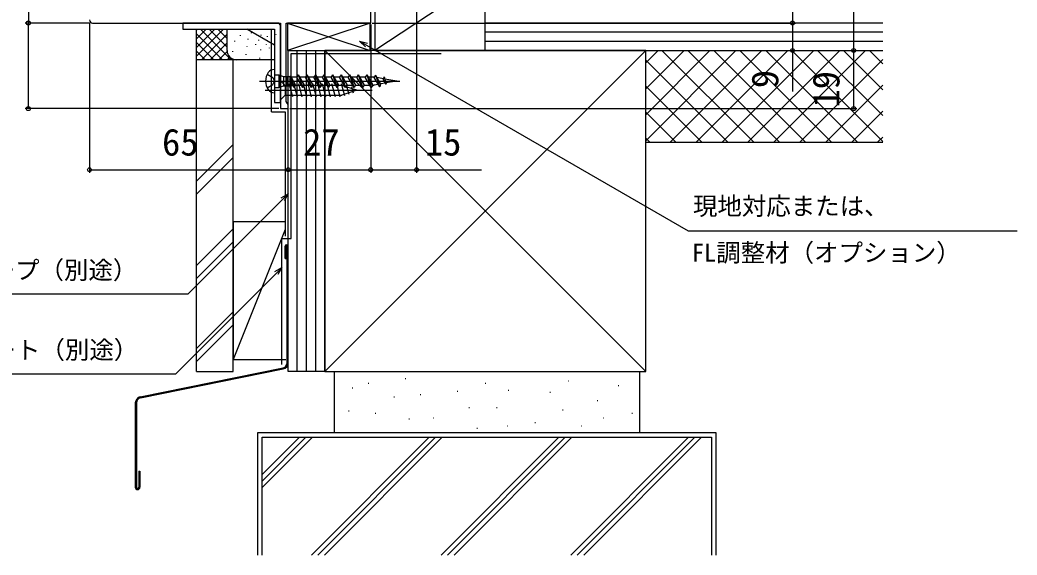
# Model space of a CAD drawing. Units: millimetres, scale not verified. Extents: x -525 to 525, y -785 to 780.
# Drawn here: x -347.7 to -21.5, y -127.7 to 47.3 of the extents above; entities that cross this region are included whole.
import ezdxf
from ezdxf.enums import TextEntityAlignment as Align

# ---------------------------------------------------------------- set-up
doc = ezdxf.new("R2010")
doc.units = ezdxf.units.MM
doc.header["$LTSCALE"] = 4
for name, color, linetype in [('0-2_YKK_11', 7, 'Continuous'), ('0-4_YKK_13', 4, 'Continuous'), ('0-6_YKK_D', 6, 'Continuous'), ('0-8_YSS_K', 3, 'Continuous'), ('0-9_YSS_KE', 3, 'Continuous')]:
    doc.layers.add(name, color=color, linetype=linetype)
doc.styles.add('ＭＳ ゴシック', font='')
doc.styles.get('ＭＳ ゴシック').set_extended_font_data('MS Gothic')

msp = doc.modelspace()

# ---------------------------------------------------------------- linework, layer by layer
at = {"layer": '0-2_YKK_11'}
msp.add_lwpolyline([(-324, 46.3), (-262.5, 46.3), (-262.5, 18.3), (-260, 18.3), (-260, 19.646), (-260.35, 20.123), (-260.7, 20.6), (-260.7, 46.3), (-233, 46.3), (-233, 50.377), (-233.188, 50.768), (-233.188, 51.236), (-233, 51.626), (-233, 54.102)], dxfattribs=at)
msp.add_arc((-324, 47.3), 1, 180.00001, 269.99999, dxfattribs=at)
at = {"layer": '0-4_YKK_13'}
for p, q in [((-260.2, 46.3), (-233.2, 37.3)), ((-233.2, 46.3), (-260.2, 37.3)), ((-264.5, 39.1), (-273.5, 44.3)), ((-262.5, 20.3), (-262.5, 45.3)), ((-264.5, 31.1), (-264.549, 31.1)), ((-264.5, 31.1), (-264.5, 23.5)), ((-264.2, 29.4), (-263, 29.4)), ((-263, 29.4), (-263, 25.2)), ((-263, 29.4), (-261.489, 28.85)), ((-256.7, 29.4), (-257.165, 28.6)), ((-256.7, 29.4), (-254.749, 26)), ((-256.7, 29.4), (-255.214, 25.2)), ((-253.9, 29.4), (-254.365, 28.6)), ((-253.9, 29.4), (-251.949, 26)), ((-253.9, 29.4), (-252.414, 25.2)), ((-251.1, 29.4), (-251.565, 28.6)), ((-251.1, 29.4), (-249.149, 26)), ((-251.1, 29.4), (-249.614, 25.2)), ((-248.3, 29.4), (-248.765, 28.6)), ((-248.3, 29.4), (-246.349, 26)), ((-248.3, 29.4), (-246.814, 25.2)), ((-245.5, 29.4), (-245.965, 28.6)), ((-245.5, 29.4), (-243.549, 26)), ((-245.5, 29.4), (-244.014, 25.2)), ((-242.7, 29.4), (-243.165, 28.6)), ((-242.7, 29.4), (-240.749, 26)), ((-242.7, 29.4), (-241.214, 25.2)), ((-239.9, 29.4), (-240.365, 28.6)), ((-239.9, 29.4), (-237.949, 26)), ((-239.9, 29.4), (-238.414, 25.2)), ((-237.1, 29.4), (-237.565, 28.6)), ((-237.1, 29.4), (-235.149, 26)), ((-237.1, 29.4), (-235.614, 25.2)), ((-234.3, 29.4), (-234.765, 28.6)), ((-234.3, 29.4), (-232.349, 26)), ((-234.3, 29.4), (-232.814, 25.2)), ((-269.36, 27.3), (-223.496, 27.3)), ((-262.5, 27.4), (-262.5, 21.2)), ((-262.5, 27.4), (-260.95, 25.85)), ((-261.489, 28.85), (-260.5, 28.85)), ((-261.489, 28.85), (-261.489, 25.75)), ((-260.5, 28.85), (-260.5, 25.75)), ((-260.5, 28.85), (-259.5, 28.8)), ((-258.524, 22.2), (-259.649, 26.4)), ((-259.5, 28.8), (-259.5, 25.8)), ((-259.156, 28.8), (-259.5, 28.8)), ((-258.014, 25.2), (-259.5, 27.79)), ((-259.288, 28.8), (-258.014, 25.2)), ((-259.156, 28.8), (-257.549, 26)), ((-257.165, 28.6), (-259.041, 28.6)), ((-256.971, 22.2), (-258.096, 26.4)), ((-255.214, 25.2), (-257.165, 28.6)), ((-255.418, 22.2), (-256.543, 26.4)), ((-254.365, 28.6), (-256.241, 28.6)), ((-253.865, 22.2), (-254.99, 26.4)), ((-252.414, 25.2), (-254.365, 28.6)), ((-251.565, 28.6), (-253.441, 28.6)), ((-252.312, 22.2), (-253.437, 26.4)), ((-250.759, 22.2), (-251.884, 26.4)), ((-249.614, 25.2), (-251.565, 28.6)), ((-248.765, 28.6), (-250.641, 28.6)), ((-249.206, 22.2), (-250.331, 26.4)), ((-247.653, 22.2), (-248.779, 26.4)), ((-246.814, 25.2), (-248.765, 28.6)), ((-245.965, 28.6), (-247.841, 28.6)), ((-246.1, 22.2), (-247.226, 26.4)), ((-244.014, 25.2), (-245.965, 28.6)), ((-244.547, 22.2), (-245.673, 26.4)), ((-243.165, 28.6), (-245.041, 28.6)), ((-242.994, 22.2), (-244.12, 26.4)), ((-241.214, 25.2), (-243.165, 28.6)), ((-241.511, 22.459), (-242.567, 26.4)), ((-240.365, 28.6), (-242.241, 28.6)), ((-238.414, 25.2), (-240.365, 28.6)), ((-237.565, 28.6), (-239.441, 28.6)), ((-235.614, 25.2), (-237.565, 28.6)), ((-234.765, 28.6), (-236.641, 28.6)), ((-232.814, 25.2), (-234.765, 28.6)), ((-231.873, 28.6), (-233.841, 28.6)), ((-231.778, 28.583), (-231.873, 28.6)), ((-230.511, 26.24), (-231.873, 26)), ((-231.426, 29.19), (-231.844, 28.47)), ((-230.014, 25.41), (-231.844, 28.47)), ((-231.426, 29.19), (-230.014, 25.41)), ((-231.426, 29.19), (-229.805, 26.365)), ((-228.857, 28.068), (-230.999, 28.446)), ((-229.805, 26.365), (-230.014, 25.41)), ((-228.131, 26.66), (-229.805, 26.365)), ((-228.555, 28.71), (-228.909, 27.956)), ((-227.902, 26.278), (-228.909, 27.956)), ((-228.555, 28.71), (-227.902, 26.278)), ((-224.5, 27.3), (-228.359, 27.98)), ((-224.5, 27.3), (-228.01, 26.681)), ((-227.902, 26.278), (-227.882, 26.704)), ((-267.5, 24.3), (-232.5, 24.3)), ((-264.549, 23.5), (-264.5, 23.5)), ((-264.2, 25.2), (-263, 25.2)), ((-263, 25.2), (-261.489, 25.75)), ((-261.489, 25.75), (-260.5, 25.75)), ((-242.416, 25.85), (-260.95, 25.85)), ((-260.95, 25.85), (-260.95, 22.75)), ((-260.5, 25.75), (-259.5, 25.8)), ((-258.358, 25.8), (-259.5, 25.8)), ((-257.549, 26), (-258.014, 25.2)), ((-257.549, 26), (-255.673, 26)), ((-254.749, 26), (-255.214, 25.2)), ((-254.749, 26), (-252.873, 26)), ((-251.949, 26), (-252.414, 25.2)), ((-251.949, 26), (-250.073, 26)), ((-249.149, 26), (-249.614, 25.2)), ((-249.149, 26), (-247.273, 26)), ((-246.349, 26), (-246.814, 25.2)), ((-246.349, 26), (-244.473, 26)), ((-243.549, 26), (-244.014, 25.2)), ((-243.549, 26), (-241.673, 26)), ((-237.5, 24.3), (-242.416, 25.85)), ((-237.5, 24.3), (-242.416, 22.75)), ((-240.749, 26), (-241.214, 25.2)), ((-240.079, 22.91), (-240.892, 25.946)), ((-240.749, 26), (-238.873, 26)), ((-238.647, 23.362), (-239.196, 25.412)), ((-237.949, 26), (-238.414, 25.2)), ((-237.949, 26), (-236.073, 26)), ((-235.149, 26), (-235.614, 25.2)), ((-235.149, 26), (-233.273, 26)), ((-232.349, 26), (-232.814, 25.2)), ((-232.349, 26), (-231.873, 26)), ((-262.5, 21.2), (-260.95, 22.75)), ((-260.95, 22.75), (-242.416, 22.75))]:
    msp.add_line(p, q, dxfattribs=at)
for points in [[(-263.5, 46.3), (-294.5, 46.3), (-294.5, 44.3)], [(-294.5, 44.3), (-290.001, 44.3), (-264.5, 44.3)], [(-264.5, 44.3), (-264.5, 20.3), (-262.5, 20.3)], [(-266.836, 29.55), (-265.041, 28.445), (-264.432, 27.3)], [(-266.836, 25.05), (-265.041, 26.155), (-264.432, 27.3)]]:
    msp.add_lwpolyline(points, dxfattribs=at)
msp.add_lwpolyline([(-260.2, 46.3), (-260.2, 37.3), (-233.2, 37.3), (-233.2, 46.3)], close=True, dxfattribs=at)
for centre, radius, start, end in [((-263.5, 45.3), 1, 0, 90), ((-262.6, 27.3), 4.8, 144.31467, 215.68533), ((-264.549, 28.7), 2.4, 90, 144.31467), ((-264.2, 29.7), 0.3, 180, 270), ((-264.549, 25.9), 2.4, 215.68533, 270), ((-264.2, 24.9), 0.3, 90, 180)]:
    msp.add_arc(centre, radius, start, end, dxfattribs=at)
at = {"layer": '0-6_YKK_D'}
for p, q in [((-95, 76.3), (-95, 46.3)), ((-75, 77.3), (-75, 37.3)), ((-218, 73.3), (-218, -2.7)), ((-345, 58.3), (-345, 46.3)), ((-325, 46.3), (-346, 46.3)), ((-325, 46.3), (-346, 46.3)), ((-345, 18.3), (-345, 46.3)), ((-325, 46.351), (-325, -2.7)), ((-233, 45.8), (-233, -2.7)), ((-233, 45.8), (-233, -2.7)), ((-232.5, 46.3), (-94, 46.3)), ((-232.2, 46.3), (-94, 46.3)), ((-75, 37.3), (-75, 18.3)), ((-263, 18.3), (-346, 18.3)), ((-259.5, 18.3), (-74, 18.3)), ((-325, -1.7), (-260, -1.7)), ((-260, -1.7), (-233, -1.7))]:
    msp.add_line(p, q, dxfattribs=at)
for points in [[(-95, 46.3), (-95, 37.3), (-95, 23.932)], [(-234.754, 38.501), (-236.621, 40.368), (-234.071, 39.685)], [(-236.621, 40.368), (-234.412, 39.093), (-129.116, -21.7), (-21.547, -21.7)], [(-233, -1.7), (-218, -1.7), (-196.723, -1.7)], [(-260.001, -9.566), (-261.804, -11.369), (-292.79, -42.355), (-381.35, -42.355)], [(-262.287, -10.886), (-260.001, -9.566), (-261.321, -11.852)], [(-262.048, -33.686), (-263.851, -35.489), (-296.886, -68.524), (-380.236, -68.524)], [(-264.334, -35.006), (-262.048, -33.686), (-263.368, -35.972)]]:
    msp.add_lwpolyline(points, dxfattribs=at)
for centre in [(-345, 46.3), (-345, 46.3), (-95, 46.3), (-95, 46.3), (-95, 37.3), (-75, 37.3), (-75, 37.3), (-345, 18.3), (-75, 18.3), (-325, -1.7), (-260, -1.7), (-260, -1.7), (-233, -1.7), (-233, -1.7), (-218, -1.7)]:
    msp.add_circle(centre, 0.637, dxfattribs=at)
at = {"layer": '0-8_YSS_K'}
for p, q in [((-195.501, 61.3), (-231.598, 37.3)), ((-65.501, 46.3), (-195.501, 46.3)), ((-290.001, 34.3), (-290.001, 44.3)), ((-290.001, 35.442), (-281.143, 44.3)), ((-290.001, 38.271), (-283.972, 44.3)), ((-290.001, 41.099), (-286.8, 44.3)), ((-290.001, 43.927), (-289.628, 44.3)), ((-290.001, 42.785), (-281.516, 34.3)), ((-288.687, 44.3), (-278.687, 34.3)), ((-288.315, 34.3), (-280.001, 42.614)), ((-285.859, 44.3), (-280.001, 38.442)), ((-283.03, 44.3), (-280.001, 41.271)), ((-280.202, 44.3), (-280.001, 44.099)), ((-280.001, 37.3), (-280.001, 44.3)), ((-272.069, 43.208), (-272.069, 43.008)), ((-268.892, 42.412), (-268.892, 42.212)), ((-264.048, 42.585), (-264.048, 42.385)), ((-65.501, 43.3), (-195.501, 43.3)), ((-290.001, 39.957), (-284.344, 34.3)), ((-285.486, 34.3), (-280.001, 39.785)), ((-277.506, 40.443), (-277.506, 40.243)), ((-275.675, 42.299), (-275.675, 42.099)), ((-273.166, 41.111), (-273.166, 40.911)), ((-270.707, 39.377), (-270.707, 39.177)), ((-269.659, 40.777), (-269.659, 40.577)), ((-267.174, 39.312), (-267.174, 39.112)), ((-266.841, 41.983), (-266.841, 41.783)), ((-65.501, 40.3), (-195.501, 40.3)), ((-290.001, 37.128), (-287.173, 34.3)), ((-282.658, 34.3), (-279.983, 36.975)), ((-278.173, 37.105), (-278.173, 36.905)), ((-273.834, 36.104), (-273.834, 35.904)), ((-273.5, 38.774), (-273.5, 38.574)), ((-269.011, 37.615), (-269.011, 37.415)), ((-266.218, 38.218), (-266.218, 38.018)), ((-260.001, 37.3), (-248.001, 37.3)), ((-260.001, -67.7), (-260.001, 37.3)), ((-257.001, -67.7), (-257.001, 37.3)), ((-254.001, -67.7), (-254.001, 37.3)), ((-251.001, -67.7), (-251.001, 37.3)), ((-248.001, 37.3), (-143.001, -67.7)), ((-248.001, -67.7), (-248.001, 37.3)), ((-248.001, -67.7), (-143.001, 37.3)), ((-143.001, 37.3), (-65.501, 37.3)), ((-143.001, 33.274), (-138.975, 37.3)), ((-143.001, 24.789), (-130.49, 37.3)), ((-143.001, 16.303), (-122.004, 37.3)), ((-143.001, 7.818), (-113.519, 37.3)), ((-107.703, 7.3), (-137.703, 37.3)), ((-135.034, 7.3), (-105.034, 37.3)), ((-99.218, 7.3), (-129.218, 37.3)), ((-126.549, 7.3), (-96.549, 37.3)), ((-90.732, 7.3), (-120.732, 37.3)), ((-118.063, 7.3), (-88.063, 37.3)), ((-82.247, 7.3), (-112.247, 37.3)), ((-109.578, 7.3), (-79.578, 37.3)), ((-73.762, 7.3), (-103.762, 37.3)), ((-101.093, 7.3), (-71.093, 37.3)), ((-65.501, 7.525), (-95.277, 37.3)), ((-65.501, 16.01), (-86.791, 37.3)), ((-65.501, 24.495), (-78.306, 37.3)), ((-65.501, 32.98), (-69.821, 37.3)), ((-277.001, 34.3), (-290.001, 34.3)), ((-279.829, 34.3), (-279.035, 35.095)), ((-264.5, 34.3), (-277.001, 34.3)), ((-269.345, 34.945), (-269.345, 34.745)), ((-116.188, 7.3), (-143.001, 34.113)), ((-92.607, 7.3), (-65.501, 34.406)), ((-124.673, 7.3), (-143.001, 25.628)), ((-84.122, 7.3), (-65.501, 25.921)), ((-133.159, 7.3), (-143.001, 17.142)), ((-75.637, 7.3), (-65.501, 17.436)), ((-278.001, 6.531), (-290.001, -5.469)), ((-141.644, 7.3), (-143.001, 8.657)), ((-143.001, 7.3), (-65.501, 7.3)), ((-67.152, 7.3), (-65.501, 8.95)), ((-278.001, 2.289), (-290.001, -9.711)), ((-278.001, -21.042), (-290.001, -33.042)), ((-261.001, -21.2), (-278.001, -63.7)), ((-290.001, -37.285), (-278.001, -25.285)), ((-278.001, -48.17), (-290.001, -60.17)), ((-278.001, -52.413), (-290.001, -64.413)), ((-248.001, -67.7), (-260.001, -67.7)), ((-233.789, -71.454), (-233.589, -71.454)), ((-221.684, -69.94), (-221.484, -69.94)), ((-195.581, -71.454), (-195.381, -71.454)), ((-168.344, -70.697), (-168.144, -70.697)), ((-239.085, -72.967), (-238.885, -72.967)), ((-204.66, -74.102), (-204.46, -74.102)), ((-188.016, -73.723), (-187.816, -73.723)), ((-174.397, -74.48), (-174.197, -74.48)), ((-152.078, -72.21), (-151.878, -72.21)), ((-225.466, -75.993), (-225.266, -75.993)), ((-216.766, -75.237), (-216.566, -75.237)), ((-158.887, -77.128), (-158.687, -77.128)), ((-240.22, -80.533), (-240.02, -80.533)), ((-231.519, -81.289), (-231.319, -81.289)), ((-200.877, -79.398), (-200.677, -79.398)), ((-191.798, -79.398), (-191.598, -79.398)), ((-170.236, -80.154), (-170.036, -80.154)), ((-147.538, -81.289), (-147.338, -81.289)), ((-220.549, -83.181), (-220.349, -83.181)), ((-212.605, -82.802), (-212.405, -82.802)), ((-179.315, -84.316), (-179.115, -84.316)), ((-156.996, -82.802), (-156.796, -82.802)), ((-198.229, -86.207), (-198.029, -86.207)), ((-188.394, -85.45), (-188.194, -85.45)), ((-164.183, -85.45), (-163.983, -85.45)), ((-268.499, -127.7), (-268.499, -89.2)), ((-268.499, -89.2), (-121.499, -89.2)), ((-268.499, -105.616), (-252.084, -89.2)), ((-268.499, -103.494), (-254.205, -89.2)), ((-268.499, -101.373), (-256.326, -89.2)), ((-252.4, -127.7), (-213.9, -89.2)), ((-250.279, -127.7), (-211.779, -89.2)), ((-248.157, -127.7), (-209.657, -89.2)), ((-171.474, -89.2), (-209.974, -127.7)), ((-207.852, -127.7), (-169.352, -89.2)), ((-167.231, -89.2), (-205.731, -127.7)), ((-167.547, -127.7), (-129.047, -89.2)), ((-165.426, -127.7), (-126.926, -89.2)), ((-163.305, -127.7), (-124.805, -89.2)), ((-121.499, -89.2), (-121.499, -127.7))]:
    msp.add_line(p, q, dxfattribs=at)
msp.add_lwpolyline([(-231.598, 37.3), (-195.501, 37.3), (-195.501, 61.3), (-231.598, 61.3)], close=True, dxfattribs=at)
msp.add_lwpolyline([(-261.001, -18.7), (-278.001, -18.7), (-278.001, -63.7), (-260.801, -63.7)], dxfattribs=at)
msp.add_arc((-277.001, 37.3), 3, 180, 270, dxfattribs=at)
at = {"layer": '0-9_YSS_KE'}
for p, q in [((-195.501, 37.3), (-195.501, 61.3)), ((-265.501, 17.3), (-265.501, 44.3)), ((-259.001, 36.3), (-210.001, 36.3)), ((-258.969, -24.2), (-259.001, 36.3)), ((-195.501, 37.3), (-65.501, 37.3)), ((-143.001, -67.7), (-143.001, 37.3)), ((-290.001, -67.7), (-290.001, 34.3)), ((-262.1, -65.415), (-262.068, -24.2)), ((-262.068, -24.2), (-258.969, -24.2)), ((-261.001, -30.7), (-261.001, -26.7)), ((-260.351, -64.852), (-260.351, -26.7)), ((-260.001, -64.852), (-260.001, -26.7)), ((-308.4, -75.975), (-261.672, -66.469)), ((-308.33, -76.318), (-261.602, -66.811)), ((-290.001, -67.7), (-278.001, -67.7)), ((-248.001, -67.7), (-143.001, -67.7)), ((-245.001, -67.7), (-245.001, -87.7)), ((-245.001, -67.7), (-145.001, -67.7)), ((-145.001, -87.7), (-145.001, -67.7)), ((-310.001, -77.935), (-310.001, -105.551)), ((-309.651, -77.935), (-309.651, -105.551)), ((-269.999, -87.7), (-269.999, -127.7)), ((-145.001, -87.7), (-245.001, -87.7)), ((-308.851, -100.301), (-308.851, -105.551)), ((-308.851, -100.301), (-308.501, -100.301)), ((-308.501, -100.301), (-308.501, -105.551))]:
    msp.add_line(p, q, dxfattribs=at)
for points in [[(-143.001, 37.3), (-248.001, 37.3), (-248.001, -67.7)], [(-278.001, -67.7), (-278.001, 34.3), (-290.001, 34.3)], [(-265.501, 17.3), (-261.001, 17.3), (-261.001, -23.399)], [(-261.001, -30.7), (-260.651, -30.7), (-260.651, -26.7)], [(-119.999, -127.7), (-119.999, -87.7), (-269.999, -87.7)]]:
    msp.add_lwpolyline(points, dxfattribs=at)
for centre, radius, start, end in [((-260.501, -26.7), 0.5, 0, 180), ((-260.501, -26.7), 0.15, 0, 180), ((-262.001, -64.852), 1.65, 281.5, 0), ((-262.001, -64.852), 2, 281.5, 0), ((-308.001, -77.935), 2, 101.5, 180), ((-308.001, -77.935), 1.65, 101.5, 180), ((-309.251, -105.551), 0.75, 180, 0), ((-309.251, -105.551), 0.4, 180, 0)]:
    msp.add_arc(centre, radius, start, end, dxfattribs=at)

# ---------------------------------------------------------------- texts
at = {"layer": '0-6_YKK_D', "style": 'ＭＳ ゴシック'}
for s, p in [('9', (-97, 24.977)), ('19', (-77, 18.63))]:
    msp.add_text(s, height=8.798, rotation=90, dxfattribs=at).set_placement(p, align=Align.BOTTOM_LEFT)
for s, height, p in [('65', 8.798, (-301.261, 0.3)), ('27', 8.798, (-255.125, 0.3)), ('15', 8.798, (-215.291, 0.3)), ('現地対応または、', 5.865, (-127.57, -18.262)), ('FL調整材（オプション）', 5.865, (-127.934, -33.504)), ('防水テープ（別途）', 5.865, (-381.342, -39.186)), ('防水シート（別途）', 5.865, (-381.034, -65.275))]:
    msp.add_text(s, height=height, dxfattribs=at).set_placement(p, align=Align.BOTTOM_LEFT)

doc.saveas('drawing.dxf')
